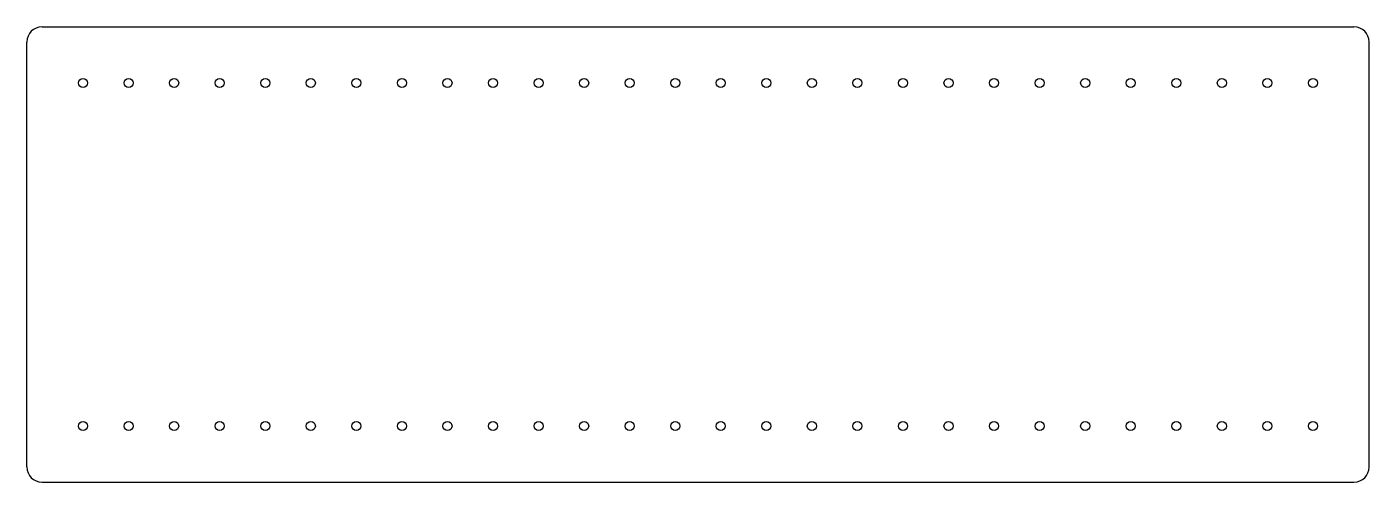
# Model space of a CAD drawing. Header units: millimetres. Extents: x 0 to 442, y 0 to 150.
import ezdxf

# ---------------------------------------------------------------- set-up
doc = ezdxf.new("R2010")
doc.units = ezdxf.units.MM
doc.layers.get('0').update_dxf_attribs({"lineweight": 25})
doc.layers.add('Inside', color=3, linetype='Continuous', lineweight=25, true_color=0x00ff00)

msp = doc.modelspace()

# ---------------------------------------------------------------- linework, layer by layer
for p, q in [((5, 150), (437, 150)), ((0, 5), (0, 145)), ((442, 5), (442, 145)), ((5, 0), (437, 0))]:
    msp.add_line(p, q)
for centre, start, end in [((5, 145), 90, 180), ((437, 145), 0, 90), ((5, 5), 180, 270), ((437, 5), 270, 0)]:
    msp.add_arc(centre, 5, start, end)
at = {"layer": 'Inside'}
for centre in [(18.5, 131.5), (33.5, 131.5), (48.5, 131.5), (63.5, 131.5), (78.5, 131.5), (93.5, 131.5), (108.5, 131.5), (123.5, 131.5), (138.5, 131.5), (153.5, 131.5), (168.5, 131.5), (183.5, 131.5), (198.5, 131.5), (213.5, 131.5), (228.5, 131.5), (243.5, 131.5), (258.5, 131.5), (273.5, 131.5), (288.5, 131.5), (303.5, 131.5), (318.5, 131.5), (333.5, 131.5), (348.5, 131.5), (363.5, 131.5), (378.5, 131.5), (393.5, 131.5), (408.5, 131.5), (423.5, 131.5), (18.5, 18.5), (33.5, 18.5), (48.5, 18.5), (63.5, 18.5), (78.5, 18.5), (93.5, 18.5), (108.5, 18.5), (123.5, 18.5), (138.5, 18.5), (153.5, 18.5), (168.5, 18.5), (183.5, 18.5), (198.5, 18.5), (213.5, 18.5), (228.5, 18.5), (243.5, 18.5), (258.5, 18.5), (273.5, 18.5), (288.5, 18.5), (303.5, 18.5), (318.5, 18.5), (333.5, 18.5), (348.5, 18.5), (363.5, 18.5), (378.5, 18.5), (393.5, 18.5), (408.5, 18.5), (423.5, 18.5)]:
    msp.add_circle(centre, 1.5, dxfattribs=at)

doc.saveas('drawing.dxf')
